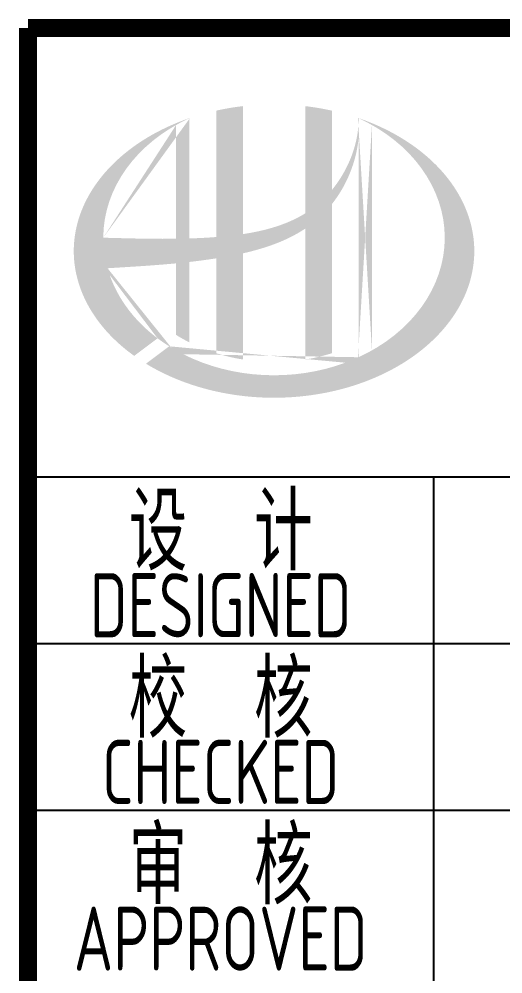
# Model space of a CAD drawing. Extents: x 5191187 to 5306989, y -468291 to -238224.
# Drawn here: x 5258911 to 5260795, y -464979 to -461256 of the extents above; entities that cross this region are included whole.
import ezdxf
from ezdxf.enums import TextEntityAlignment as Align

# ---------------------------------------------------------------- set-up
doc = ezdxf.new("R2010")
doc.units = 0
doc.header["$LTSCALE"] = 1000
doc.header["$MEASUREMENT"] = 0
doc.layers.get('0').update_dxf_attribs({"linetype": 'CONTINUOUS'})
doc.styles.add('AHD', font='sceie.shx', dxfattribs={"width": 0.7, "bigfont": 'sceic.shx'})

msp = doc.modelspace()

# ---------------------------------------------------------------- hatches: boundary and pattern name
h = msp.add_hatch(color=256)
edge = h.paths.add_edge_path()
edge.add_spline(control_points=[(5259782.4, -462169.1), (5259788.5, -462167.7), (5259794.6, -462166.3), (5259843.7, -462154.4), (5259886.3, -462141.4), (5259961.3, -462110.3), (5259994.2, -462093.3), (5260025.1, -462072.7)], knot_values=[61.629012, 61.629012, 61.629012, 61.629012, 63.330431, 63.330431, 75.353634, 75.353634, 85.398649, 85.398649, 85.398649, 85.398649], degree=3, periodic=0)
edge.add_line((5260025.1, -462072.7), (5260025.1, -462583))
edge.add_spline(control_points=[(5260025.1, -462583), (5260042.2, -462580.2), (5260059.3, -462576.9), (5260094, -462568.8), (5260111.7, -462564), (5260129.1, -462558.5)], knot_values=[4.908456, 4.908456, 4.908456, 4.908456, 4.992821, 4.992821, 5.083034, 5.083034, 5.083034, 5.083034], degree=3, periodic=0)
edge.add_line((5260129.1, -462558.5), (5260129.1, -461977.1))
edge.add_spline(control_points=[(5260129.1, -461977.1), (5260137.7, -461966.2), (5260145.9, -461954.8), (5260172, -461915.2), (5260187.7, -461885.2), (5260216.9, -461812.4), (5260228.1, -461768.6), (5260232.8, -461723.3), (5260233, -461722), (5260233.1, -461720.8)], knot_values=[97.991744, 97.991744, 97.991744, 97.991744, 101.64219, 101.64219, 110.337975, 110.337975, 121.934322, 121.934322, 122.270691, 122.270691, 122.270691, 122.270691], degree=3, periodic=0)
edge.add_line((5260233.1, -461720.8), (5260233.1, -461650.3))
edge.add_spline(control_points=[(5260233.1, -461650.3), (5260233, -461658), (5260232.7, -461665.7), (5260232.1, -461673.4)], knot_values=[126.194075, 126.194075, 126.194075, 126.194075, 128.396762, 128.396762, 128.396762, 128.396762], degree=3, periodic=0)
edge.add_spline(control_points=[(5260232.1, -461673.4), (5260231.6, -461679.6), (5260231, -461685.8), (5260230.2, -461692)], knot_values=[124.417049, 124.417049, 124.417049, 124.417049, 126.194075, 126.194075, 126.194075, 126.194075], degree=3, periodic=0)
edge.add_spline(control_points=[(5260230.2, -461692), (5260229.1, -461701.1), (5260227.6, -461710.2), (5260225.8, -461719.3)], knot_values=[121.80529, 121.80529, 121.80529, 121.80529, 124.417049, 124.417049, 124.417049, 124.417049], degree=3, periodic=0)
edge.add_spline(control_points=[(5260225.8, -461719.3), (5260223.4, -461731.5), (5260220.5, -461743.6), (5260217, -461755.6)], knot_values=[118.31574, 118.31574, 118.31574, 118.31574, 121.80529, 121.80529, 121.80529, 121.80529], degree=3, periodic=0)
edge.add_spline(control_points=[(5260217, -461755.6), (5260213.5, -461767.7), (5260209.4, -461779.8), (5260204.9, -461791.6)], knot_values=[114.795988, 114.795988, 114.795988, 114.795988, 118.31574, 118.31574, 118.31574, 118.31574], degree=3, periodic=0)
edge.add_spline(control_points=[(5260204.9, -461791.6), (5260200.4, -461803.3), (5260195.4, -461814.8), (5260190, -461826.2)], knot_values=[111.329641, 111.329641, 111.329641, 111.329641, 114.795988, 114.795988, 114.795988, 114.795988], degree=3, periodic=0)
edge.add_spline(control_points=[(5260190, -461826.2), (5260184.5, -461837.7), (5260178.5, -461849.1), (5260172, -461860.2)], knot_values=[107.79529, 107.79529, 107.79529, 107.79529, 111.329641, 111.329641, 111.329641, 111.329641], degree=3, periodic=0)
edge.add_spline(control_points=[(5260172, -461860.2), (5260165.7, -461871), (5260159, -461881.5), (5260151.9, -461891.8)], knot_values=[104.343579, 104.343579, 104.343579, 104.343579, 107.79529, 107.79529, 107.79529, 107.79529], degree=3, periodic=0)
edge.add_spline(control_points=[(5260151.9, -461891.8), (5260144.7, -461902.2), (5260137.1, -461912.2), (5260129.1, -461921.9)], knot_values=[100.8507, 100.8507, 100.8507, 100.8507, 104.343579, 104.343579, 104.343579, 104.343579], degree=3, periodic=0)
edge.add_line((5260129.1, -461921.9), (5260129.1, -461612.7))
edge.add_spline(control_points=[(5260129.1, -461612.7), (5260095, -461605.1), (5260060.3, -461599.2), (5260025.1, -461595.1)], knot_values=[4.423999, 4.423999, 4.423999, 4.423999, 4.558741, 4.558741, 4.558741, 4.558741], degree=3, periodic=0)
edge.add_line((5260025.1, -461595.1), (5260025.1, -462013.3))
edge.add_spline(control_points=[(5260025.1, -462013.3), (5259953.1, -462057.8), (5259868.9, -462081), (5259782.4, -462094.1)], knot_values=[63.246215, 63.246215, 63.246215, 63.246215, 87.689124, 87.689124, 87.689124, 87.689124], degree=3, periodic=0)
edge.add_line((5259782.4, -462094.1), (5259782.4, -461595.1))
edge.add_spline(control_points=[(5259782.4, -461595.1), (5259747.2, -461599.2), (5259712.5, -461605.1), (5259678.4, -461612.7)], knot_values=[4.866038, 4.866038, 4.866038, 4.866038, 5.000777, 5.000777, 5.000777, 5.000777], degree=3, periodic=0)
edge.add_line((5259678.4, -461612.7), (5259678.4, -462105.5))
edge.add_spline(control_points=[(5259678.4, -462105.5), (5259676.7, -462105.6), (5259641.8, -462108.3), (5259607.2, -462110), (5259574.4, -462111)], knot_values=[43.657356, 43.657356, 43.657356, 43.657356, 44.134253, 53.497092, 53.497092, 53.497092, 53.497092], degree=3, periodic=0)
edge.add_line((5259574.4, -462111), (5259574.4, -461641.9))
edge.add_spline(control_points=[(5259574.4, -461641.9), (5259557.4, -461647.8), (5259540.6, -461654.1), (5259524.2, -461660.8)], knot_values=[5.14157, 5.14157, 5.14157, 5.14157, 5.212921, 5.212921, 5.212921, 5.212921], degree=3, periodic=0)
edge.add_spline(control_points=[(5259524.2, -461660.8), (5259517.3, -461663.6), (5259510.5, -461666.5), (5259478.2, -461680.7), (5259453.7, -461693), (5259430.2, -461706.2)], knot_values=[5.212921, 5.212921, 5.212921, 5.212921, 5.24296, 5.24296, 5.355623, 5.355623, 5.355623, 5.355623], degree=3, periodic=0)
edge.add_spline(control_points=[(5259430.2, -461706.2), (5259415.3, -461714.5), (5259400.9, -461723.3), (5259386.9, -461732.4)], knot_values=[5.355623, 5.355623, 5.355623, 5.355623, 5.426974, 5.426974, 5.426974, 5.426974], degree=3, periodic=0)
edge.add_spline(control_points=[(5259386.9, -461732.4), (5259379.5, -461737.2), (5259372.2, -461742.1), (5259358.7, -461751.6), (5259352.5, -461756.1), (5259346.3, -461760.7)], knot_values=[5.426974, 5.426974, 5.426974, 5.426974, 5.464765, 5.464765, 5.498325, 5.498325, 5.498325, 5.498325], degree=3, periodic=0)
edge.add_spline(control_points=[(5259346.3, -461760.7), (5259320.3, -461780.3), (5259296.2, -461801.2), (5259274.3, -461823.1)], knot_values=[5.498325, 5.498325, 5.498325, 5.498325, 5.641027, 5.641027, 5.641027, 5.641027], degree=3, periodic=0)
edge.add_spline(control_points=[(5259274.3, -461823.1), (5259267.3, -461830.1), (5259260.6, -461837.2), (5259240.1, -461859.8), (5259227.2, -461875.7), (5259215.4, -461891.9)], knot_values=[5.641027, 5.641027, 5.641027, 5.641027, 5.686569, 5.686569, 5.783729, 5.783729, 5.783729, 5.783729], degree=3, periodic=0)
edge.add_spline(control_points=[(5259215.4, -461891.9), (5259200.3, -461912.6), (5259187, -461934), (5259173.9, -461959), (5259172.3, -461962.2), (5259170.7, -461965.3)], knot_values=[5.783729, 5.783729, 5.783729, 5.783729, 5.908374, 5.908374, 5.92643, 5.92643, 5.92643, 5.92643], degree=3, periodic=0)
edge.add_spline(control_points=[(5259170.7, -461965.3), (5259158.2, -461990.5), (5259148.2, -462016.1), (5259140.7, -462042)], knot_values=[5.92643, 5.92643, 5.92643, 5.92643, 6.069132, 6.069132, 6.069132, 6.069132], degree=3, periodic=0)
edge.add_spline(control_points=[(5259140.7, -462042), (5259137.5, -462053.1), (5259134.7, -462064.3), (5259129.3, -462090.5), (5259127.1, -462105.5), (5259125.6, -462120.6)], knot_values=[6.069132, 6.069132, 6.069132, 6.069132, 6.130179, 6.130179, 6.211834, 6.211834, 6.211834, 6.211834], degree=3, periodic=0)
edge.add_spline(control_points=[(5259125.6, -462120.6), (5259124.4, -462133.7), (5259123.7, -462146.9), (5259123.7, -462160.1)], knot_values=[6.211834, 6.211834, 6.211834, 6.211834, 6.283185, 6.283185, 6.283185, 6.283185], degree=3, periodic=0)
edge.add_spline(control_points=[(5259123.7, -462160.1), (5259123.7, -462169.5), (5259124.1, -462178.8), (5259124.7, -462188.1)], knot_values=[6.283185, 6.283185, 6.283185, 6.283185, 6.333655, 6.333655, 6.333655, 6.333655], degree=3, periodic=0)
edge.add_spline(control_points=[(5259124.7, -462188.1), (5259125.9, -462206.8), (5259128.5, -462225.4), (5259132.2, -462243.9)], knot_values=[6.333655, 6.333655, 6.333655, 6.333655, 6.434594, 6.434594, 6.434594, 6.434594], degree=3, periodic=0)
edge.add_spline(control_points=[(5259132.2, -462243.9), (5259132.5, -462245.1), (5259132.7, -462246.3), (5259136.7, -462264.8), (5259141.4, -462282), (5259147.3, -462299)], knot_values=[6.434594, 6.434594, 6.434594, 6.434594, 6.441278, 6.441278, 6.535532, 6.535532, 6.535532, 6.535532], degree=3, periodic=0)
edge.add_spline(control_points=[(5259147.3, -462299), (5259153.5, -462317.2), (5259161.1, -462335.3), (5259169.8, -462353.1)], knot_values=[6.535532, 6.535532, 6.535532, 6.535532, 6.636471, 6.636471, 6.636471, 6.636471], degree=3, periodic=0)
edge.add_spline(control_points=[(5259169.8, -462353.1), (5259172, -462357.6), (5259174.3, -462362), (5259183.6, -462379.7), (5259191.3, -462392.7), (5259199.7, -462405.5)], knot_values=[6.636471, 6.636471, 6.636471, 6.636471, 6.661894, 6.661894, 6.73741, 6.73741, 6.73741, 6.73741], degree=3, periodic=0)
edge.add_spline(control_points=[(5259199.7, -462405.5), (5259210.9, -462422.7), (5259223.2, -462439.5), (5259236.8, -462455.9)], knot_values=[6.73741, 6.73741, 6.73741, 6.73741, 6.838349, 6.838349, 6.838349, 6.838349], degree=3, periodic=0)
edge.add_spline(control_points=[(5259236.8, -462455.9), (5259242.7, -462463), (5259248.8, -462470.1), (5259263.4, -462486.1), (5259271.9, -462494.9), (5259280.8, -462503.5)], knot_values=[6.838349, 6.838349, 6.838349, 6.838349, 6.88251, 6.88251, 6.939288, 6.939288, 6.939288, 6.939288], degree=3, periodic=0)
edge.add_spline(control_points=[(5259280.8, -462503.5), (5259296.6, -462518.9), (5259313.4, -462533.7), (5259331.3, -462547.9)], knot_values=[6.939288, 6.939288, 6.939288, 6.939288, 7.040227, 7.040227, 7.040227, 7.040227], degree=3, periodic=0)
edge.add_spline(control_points=[(5259331.3, -462547.9), (5259340.3, -462555), (5259349.5, -462562), (5259358.9, -462568.8)], knot_values=[7.040227, 7.040227, 7.040227, 7.040227, 7.090696, 7.090696, 7.090696, 7.090696], degree=3, periodic=0)
edge.add_line((5259358.9, -462568.8), (5259450.1, -462500.4))
edge.add_ellipse((5259903.7, -462108.1), major_axis=(665, 0), ratio=0.806676, start_angle=192.819, end_angle=226.9853, ccw=False)
edge.add_spline(control_points=[(5259255.3, -462227.2), (5259279.3, -462225.7), (5259303.4, -462224.2), (5259392.1, -462218.7), (5259456.9, -462214.4), (5259522.4, -462208.1)], knot_values=[11.398263, 11.398263, 11.398263, 11.398263, 18.40729, 18.40729, 37.18094, 37.18094, 37.18094, 37.18094], degree=3, periodic=0)
edge.add_line((5259522.4, -462208.1), (5259522.4, -462487.1))
edge.add_spline(control_points=[(5259522.4, -462487.1), (5259526, -462489.4), (5259529.6, -462491.6), (5259546.5, -462501.8), (5259560.3, -462509.3), (5259574.4, -462516.5)], knot_values=[4.049945, 4.049945, 4.049945, 4.049945, 4.072021, 4.072021, 4.153257, 4.153257, 4.153257, 4.153257], degree=3, periodic=0)
edge.add_line((5259574.4, -462516.5), (5259574.4, -462202.6))
edge.add_spline(control_points=[(5259574.4, -462202.6), (5259606.6, -462198.9), (5259639, -462194.7), (5259673.9, -462189.3), (5259676.1, -462189), (5259678.4, -462188.6)], knot_values=[42.135009, 42.135009, 42.135009, 42.135009, 51.307228, 51.307228, 51.948574, 51.948574, 51.948574, 51.948574], degree=3, periodic=0)
edge.add_line((5259678.4, -462188.6), (5259678.4, -462558.5))
edge.add_spline(control_points=[(5259678.4, -462558.5), (5259712, -462569.1), (5259746.9, -462577.3), (5259782.4, -462583)], knot_values=[4.34174, 4.34174, 4.34174, 4.34174, 4.516316, 4.516316, 4.516316, 4.516316], degree=3, periodic=0)
edge.add_line((5259782.4, -462583), (5259782.4, -462169.1))
edge = h.paths.add_edge_path(flags=16)
edge.add_ellipse((5259903.7, -462108.1), major_axis=(665, 0), ratio=0.806676, start_angle=124.9875, end_angle=179.999, ccw=False)
edge.add_line((5259522.4, -461668.6), (5259522.4, -462112.2))
edge.add_spline(control_points=[(5259522.4, -462112.2), (5259427.1, -462113.5), (5259333.1, -462110.5), (5259238.7, -462108.1)], knot_values=[11.27373, 11.27373, 11.27373, 11.27373, 38.687513, 38.687513, 38.687513, 38.687513], degree=3, periodic=0)
edge = h.paths.add_edge_path()
edge.add_spline(control_points=[(5259404.9, -462599.3), (5259436, -462618.3), (5259469.1, -462635.5), (5259553.7, -462672.7), (5259607, -462690.6), (5259717.7, -462717.2), (5259775.2, -462725.9), (5259891.3, -462733.7), (5259950, -462732.7), (5260065.6, -462721.2), (5260122.4, -462710.7), (5260231.5, -462680.7), (5260283.6, -462661.1), (5260380.5, -462614.3), (5260425.3, -462586.9), (5260505.2, -462526), (5260540.4, -462492.4), (5260599.7, -462420.9), (5260623.9, -462383), (5260660.3, -462304.9), (5260672.5, -462264.7), (5260685.1, -462183.5), (5260685.4, -462142.5), (5260673.9, -462061), (5260662.1, -462020.5), (5260626.5, -461941.8), (5260602.7, -461903.6), (5260543.9, -461831.4), (5260508.8, -461797.5), (5260429, -461735.8), (5260384.3, -461708.1), (5260303.1, -461668.4), (5260268.7, -461654.1), (5260233.1, -461641.9)], knot_values=[0.886421, 0.886421, 0.886421, 0.886421, 1.040557, 1.040557, 1.261172, 1.261172, 1.481788, 1.481788, 1.702404, 1.702404, 1.92302, 1.92302, 2.143636, 2.143636, 2.364252, 2.364252, 2.584868, 2.584868, 2.805484, 2.805484, 3.026099, 3.026099, 3.246715, 3.246715, 3.46852, 3.46852, 3.690325, 3.690325, 3.91213, 3.91213, 4.133935, 4.133935, 4.283209, 4.283209, 4.283209, 4.283209], degree=3, periodic=0)
edge.add_line((5260233.1, -461641.9), (5260233.1, -461642))
edge.add_spline(control_points=[(5260233.1, -461642.1), (5260233.1, -461644.8), (5260233.1, -461647.6), (5260233.1, -461650.3)], knot_values=[128.396762, 128.396762, 128.396762, 128.396762, 129.192193, 129.192193, 129.192193, 129.192193], degree=3, periodic=0)
edge.add_line((5260233.1, -461650.3), (5260233.1, -462574.2))
edge.add_ellipse((5259903.7, -462108.1), major_axis=(665, 0), ratio=0.806676, start_angle=232.1054, end_angle=299.6833, ccw=False)
edge.add_line((5259495.3, -462531.5), (5259404.9, -462599.3))
edge = h.paths.add_edge_path(flags=16)
edge.add_ellipse((5259903.7, -462108.1), major_axis=(665, 0), ratio=0.806676, start_angle=304.9875, end_angle=415.0121, ccw=False)
edge.add_line((5260285.1, -462547.6), (5260285.1, -461668.6))

# ---------------------------------------------------------------- linework, layer by layer
for p, q in [((5258945.9, -463040.7), (5269945.9, -463040.7)), ((5260525.9, -466290.7), (5260525.9, -463040.7)), ((5260525.9, -466290.7), (5260525.9, -463040.7)), ((5260525.9, -466290.7), (5260525.9, -463040.7)), ((5258945.9, -463690.7), (5264445.9, -463690.7)), ((5258945.9, -464340.7), (5264445.9, -464340.7))]:
    msp.add_line(p, q)
at = {"const_width": 70}
for points in [[(5258945.9, -461290.7), (5258945.9, -467290.7)], [(5276945.9, -461290.7), (5258945.9, -461290.7)]]:
    msp.add_lwpolyline(points, dxfattribs=at)

# ---------------------------------------------------------------- texts
at = {"style": 'AHD', "width": 0.8}
for s, height, p in [('设  计', 300, (5259695.9, -463240.7)), ('设  计', 300, (5259695.9, -463240.7)), ('DESIGNED', 250, (5259695.9, -463540.7)), ('DESIGNED', 250, (5259695.9, -463540.7)), ('校  核', 300, (5259695.9, -463890.7)), ('校  核', 300, (5259695.9, -463890.7)), ('CHECKED', 250, (5259695.9, -464190.7)), ('CHECKED', 250, (5259695.9, -464190.7)), ('审  核', 300, (5259695.9, -464540.7)), ('审  核', 300, (5259695.9, -464540.7)), ('APPROVED', 250, (5259695.9, -464840.7)), ('APPROVED', 250, (5259695.9, -464840.7))]:
    msp.add_text(s, height=height, dxfattribs=at).set_placement(p, align=Align.MIDDLE)

doc.saveas('drawing.dxf')
